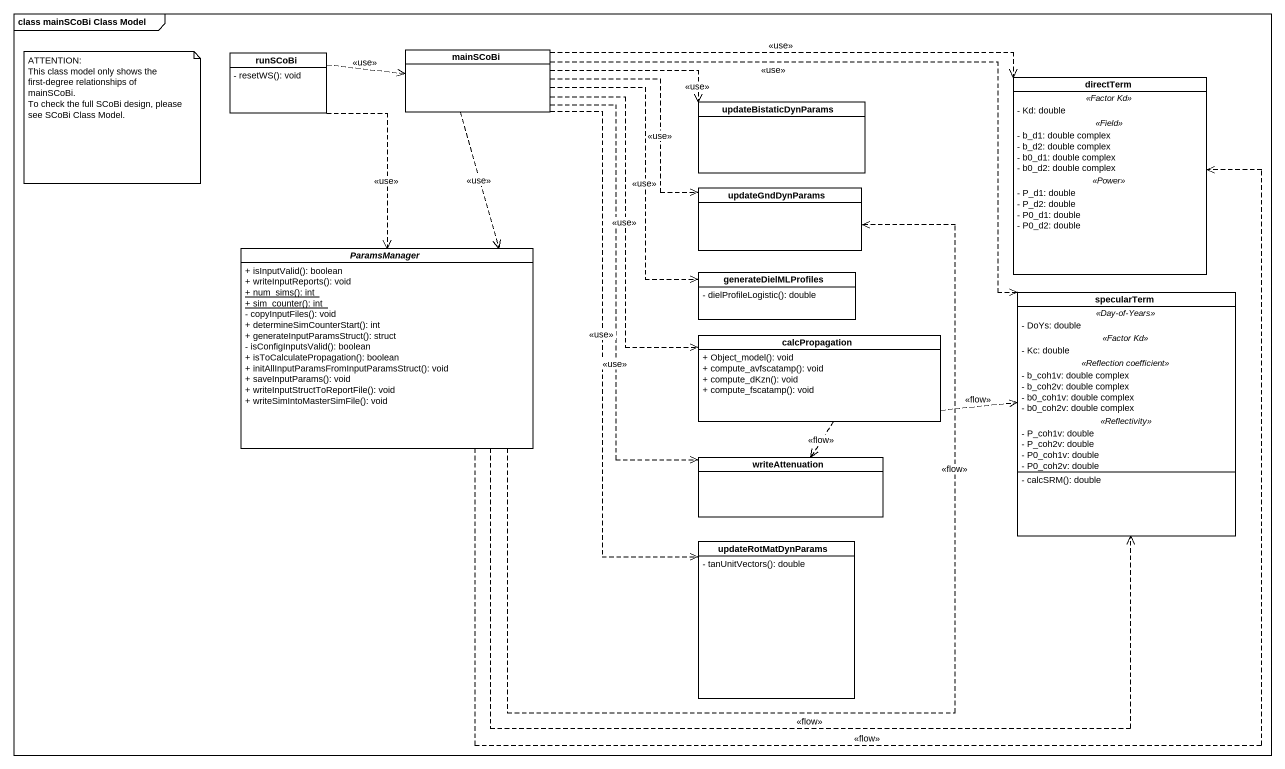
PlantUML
@startuml
mainframe class mainSCoBi Class Model
hide circle
hide empty members
skinparam classAttributeIconSize 0
class runSCoBi {
  - resetWS(): void
}
class mainSCoBi
class directTerm {
  .. <<Factor Kd>> ..
  - Kd: double
  .. <<Field>> ..
  - b_d1: double complex
  - b_d2: double complex
  - b0_d1: double complex
  - b0_d2: double complex
  .. <<Power>> ..
  - P_d1: double
  - P_d2: double
  - P0_d1: double
  - P0_d2: double
}
class updateBistaticDynParams
class updateGndDynParams
abstract class ParamsManager {
  + isInputValid(): boolean
  + writeInputReports(): void
  {static} + num_sims(): int
  {static} + sim_counter(): int
  - copyInputFiles(): void
  + determineSimCounterStart(): int
  + generateInputParamsStruct(): struct
  - isConfigInputsValid(): boolean
  + isToCalculatePropagation(): boolean
  + initAllInputParamsFromInputParamsStruct(): void
  + saveInputParams(): void
  + writeInputStructToReportFile(): void
  + writeSimIntoMasterSimFile(): void
}
class generateDielMLProfiles {
  - dielProfileLogistic(): double
}
class specularTerm {
  .. <<Day-of-Years>> ..
  - DoYs: double
  .. <<Factor Kd>> ..
  - Kc: double
  .. <<Reflection coefficient>> ..
  - b_coh1v: double complex
  - b_coh2v: double complex
  - b0_coh1v: double complex
  - b0_coh2v: double complex
  .. <<Reflectivity>> ..
  - P_coh1v: double
  - P_coh2v: double
  - P0_coh1v: double
  - P0_coh2v: double
  --
  - calcSRM(): double
}
class calcPropagation {
  + Object_model(): void
  + compute_avfscatamp(): void
  + compute_dKzn(): void
  + compute_fscatamp(): void
}
class writeAttenuation
class updateRotMatDynParams {
  - tanUnitVectors(): double
}
runSCoBi .right.> mainSCoBi : <<use>>
runSCoBi ..> ParamsManager : <<use>>
mainSCoBi .right.> directTerm : <<use>>
mainSCoBi .right.> updateBistaticDynParams : <<use>>
mainSCoBi .right.> updateGndDynParams : <<use>>
mainSCoBi ..> ParamsManager : <<use>>
mainSCoBi ..> generateDielMLProfiles : <<use>>
mainSCoBi .right.> specularTerm : <<use>>
mainSCoBi ..> calcPropagation : <<use>>
mainSCoBi ..> writeAttenuation : <<use>>
mainSCoBi ..> updateRotMatDynParams : <<use>>
ParamsManager .right.> directTerm : <<flow>>
ParamsManager .right.> updateGndDynParams : <<flow>>
ParamsManager .right.> specularTerm : <<flow>>
calcPropagation .right.> specularTerm : <<flow>>
calcPropagation ..> writeAttenuation : <<flow>>
note as N1
  ATTENTION:
  This class model only shows the first-degree relationships of mainSCoBi.
  To check the full SCoBi design, please see SCoBi Class Model.
end note
@enduml
